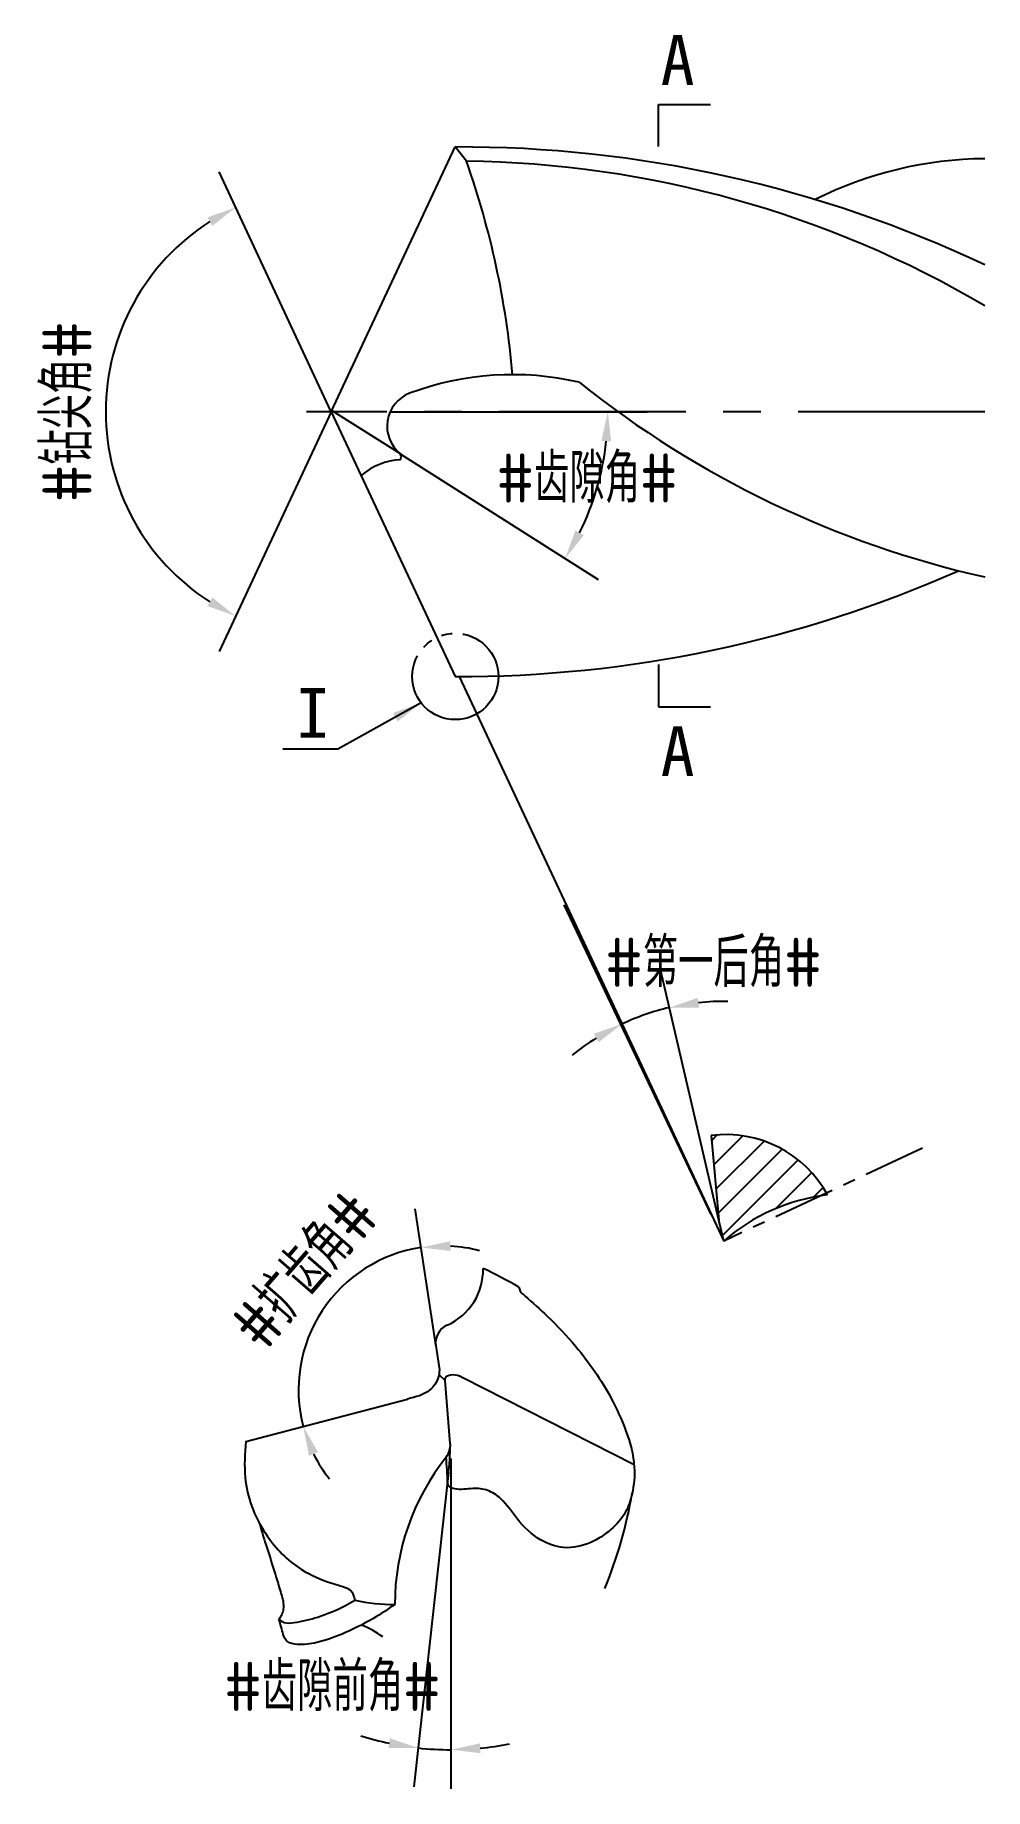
# Model space of a CAD drawing. Header units: millimetres. Extents: x 139.7 to 188.1, y 3872.5 to 3961.9.
import ezdxf

# ---------------------------------------------------------------- set-up
doc = ezdxf.new("R2010")
doc.units = ezdxf.units.MM
for name, pattern in [('ACAD_ISO04W100', [30, 24, -3, 0, -3]), ('CENTER', [50.8, 31.75, -6.35, 6.35, -6.35]), ('JIS_09_08', [10.75, 8, -0.55, 0.55, -0.55, 0.55, -0.55])]:
    doc.linetypes.add(name, pattern=pattern)
for name, color, linetype in [('中心线', 2, 'ACAD_ISO04W100'), ('保护层', 7, 'Continuous'), ('标注', 7, 'Continuous'), ('注释', 3, 'Continuous'), ('轮廓', 4, 'Continuous')]:
    doc.layers.add(name, color=color, linetype=linetype)
doc.styles.add('CFST0', font='gbenor.shx', dxfattribs={"bigfont": 'gbcbig.shx'})
doc.styles.get("Standard").update_dxf_attribs({"font": ''})
doc.styles.get('Standard').set_extended_font_data('Microsoft YaHei')
doc.dimstyles.new('ISO-25', dxfattribs={"dimtxt": 2.5, "dimasz": 1.5, "dimexe": 0.4, "dimexo": 0.4, "dimgap": 0.4, "dimtad": 1, "dimdec": 3, "dimtxsty": 'Standard', "dimcen": 2.5, "dimclrd": 4, "dimclre": 4, "dimclrt": 4, "dimadec": 0, "dimazin": 0, "dimtfac": 1, "dimtdec": 3, "dimtmove": 0, "dimatfit": 3, "dimfxl": 1, "dimarcsym": 0})
doc.dimstyles.new('TYToolDesignC1-1', dxfattribs={"dimtxt": 2.5, "dimasz": 1.5, "dimexe": 2, "dimexo": 0, "dimtad": 1, "dimtoh": 1, "dimdec": 3, "dimdsep": 46, "dimtxsty": 'CFST0', "dimcen": 2.502, "dimclrd": 3, "dimclre": 3, "dimclrt": 3, "dimazin": 2, "dimtfac": 1, "dimtdec": 3, "dimtmove": 0, "dimatfit": 3, "dimfxl": 1, "dimarcsym": 0})

# ---------------------------------------------------------------- blocks, each defined once
blk = doc.blocks.new('*D5')
at = {"layer": 'Defpoints', "color": 0, "transparency": 16777216}
for p in [(159.5, 3952.735), (144.13, 3946.976), (154.82, 3942.735), (154.82, 3942.735), (159.5, 3932.735)]:
    blk.add_point(p, dxfattribs=at)
at = {"layer": '标注', "color": 3, "lineweight": -2, "transparency": 16777216}
for q in [(149.097, 3954.962), (149.097, 3930.507)]:
    blk.add_line((154.82, 3942.735), q, dxfattribs=at)
blk.add_arc((154.82, 3942.735), 11.5, 122.55826, 237.44174, dxfattribs=at)
at = {"layer": '标注', "color": 3, "transparency": 16777216}
for points in [[(148.51, 3952.646), (148.751, 3952.208), (149.945, 3953.15)], [(148.751, 3933.261), (148.51, 3932.823), (149.945, 3932.319)]]:
    blk.add_solid(points, dxfattribs=at)
at = {"layer": '标注', "color": 3, "transparency": 16777216, "insert": (141.362, 3942.735), "char_height": 2.5, "attachment_point": 5, "rotation": 90, "style": 'CFST0'}
blk.add_mtext('#钻尖角#', dxfattribs=at)
blk = doc.blocks.new('*D4')
at = {"layer": 'Defpoints', "color": 0, "transparency": 16777216}
for p in [(154.96, 3942.735), (154.96, 3942.735), (157.82, 3942.735), (158.33, 3940.595), (168.671, 3940.118)]:
    blk.add_point(p, dxfattribs=at)
at = {"layer": '标注', "color": 3, "lineweight": -2, "transparency": 16777216}
for p, q in [((157.82, 3942.735), (170.919, 3942.735)), ((158.33, 3940.595), (168.432, 3934.18))]:
    blk.add_line(p, q, dxfattribs=at)
blk.add_arc((154.96, 3942.735), 13.959, 333.74375, 353.8401, dxfattribs=at)
at = {"layer": '标注', "color": 3, "transparency": 16777216}
for points in [[(168.588, 3941.25), (169.088, 3941.223), (168.919, 3942.735)], [(167.696, 3936.437), (167.26, 3936.682), (166.743, 3935.252)]]:
    blk.add_solid(points, dxfattribs=at)
at = {"layer": '标注', "color": 3, "transparency": 16777216, "insert": (167.856, 3939.336), "char_height": 2.5, "attachment_point": 5, "style": 'CFST0'}
blk.add_mtext('#齿隙角#', dxfattribs=at)
blk = doc.blocks.new('*D1')
at = {"layer": 'Defpoints', "color": 0, "transparency": 16777216}
for p in [(153.482, 3895.048), (160.159, 3895.063), (160.489, 3892.863), (160.489, 3892.863), (150.469, 3890.223)]:
    blk.add_point(p, dxfattribs=at)
at = {"layer": '标注', "color": 3, "lineweight": -2, "transparency": 16777216}
blk.add_line((160.159, 3895.063), (159.103, 3902.1), dxfattribs=at)
for start, end in [(98.53077, 194.76045), (75.07118, 86.80097), (206.49024, 218.22004)]:
    blk.add_arc((160.489, 3892.863), 7.34, start, end, dxfattribs=at)
at = {"layer": '标注', "color": 3, "transparency": 16777216}
for points in [[(160.91, 3899.942), (160.887, 3900.441), (159.4, 3900.122)], [(153.685, 3889.501), (154.153, 3889.677), (153.391, 3890.993)]]:
    blk.add_solid(points, dxfattribs=at)
at = {"layer": '标注', "color": 3, "transparency": 16777216, "insert": (153.47, 3898.961), "char_height": 2.5, "attachment_point": 5, "rotation": 49.01739, "style": 'CFST0'}
blk.add_mtext('#扩齿角#', dxfattribs=at)
blk = doc.blocks.new('*D3')
at = {"layer": 'Defpoints', "color": 0, "transparency": 16777216}
for p in [(160.919, 3889.733), (160.919, 3889.733), (160.919, 3889.363), (160.799, 3888.643), (160.362, 3874.525)]:
    blk.add_point(p, dxfattribs=at)
at = {"layer": '标注', "color": 3, "lineweight": -2, "transparency": 16777216}
for p, q in [((160.919, 3889.363), (160.919, 3872.515)), ((160.799, 3888.643), (159.034, 3872.618))]:
    blk.add_line(p, q, dxfattribs=at)
for start, end in [(252.41842, 258.06796), (263.71751, 270), (275.64954, 281.29909)]:
    blk.add_arc((160.919, 3889.733), 15.219, start, end, dxfattribs=at)
at = {"layer": '标注', "color": 3, "transparency": 16777216}
for points in [[(157.812, 3875.09), (157.733, 3874.597), (159.253, 3874.606)], [(162.429, 3874.339), (162.404, 3874.838), (160.919, 3874.515)]]:
    blk.add_solid(points, dxfattribs=at)
at = {"layer": '标注', "color": 3, "transparency": 16777216, "insert": (154.879, 3877.722), "char_height": 2.5, "attachment_point": 5, "style": 'CFST0'}
blk.add_mtext('#齿隙前角#', dxfattribs=at)
blk = doc.blocks.new('*D6')
at = {"color": 3, "lineweight": -2, "transparency": 16777216}
blk.add_line((174.576, 3901.515), (171.603, 3914.301), dxfattribs=at)
for start, end in [(89.02086, 96.05538), (103.0899, 115.0899), (122.12442, 129.15894)]:
    blk.add_arc((174.824, 3900.446), 12.225, start, end, dxfattribs=at)
at = {"color": 3, "transparency": 16777216}
for points in [[(173.576, 3912.356), (173.493, 3912.849), (172.056, 3912.353)], [(168.204, 3911.019), (168.443, 3910.58), (169.641, 3911.518)]]:
    blk.add_solid(points, dxfattribs=at)
at = {"layer": 'Defpoints', "color": 0, "transparency": 16777216}
for p in [(161.345, 3929.234), (170.425, 3911.852), (174.576, 3901.515), (174.824, 3900.446), (174.824, 3900.446)]:
    blk.add_point(p, dxfattribs=at)
at = {"color": 3, "transparency": 16777216, "insert": (174.304, 3914.645), "char_height": 2.5, "attachment_point": 5, "style": 'CFST0'}
blk.add_mtext('#第一后角#', dxfattribs=at)

msp = doc.modelspace()

# ---------------------------------------------------------------- hatches: boundary and pattern name
at = {"layer": '保护层'}
h = msp.add_hatch(dxfattribs=at)
h.set_pattern_fill('ANSI31', color=4, scale=0.3)
h.set_pattern_definition([(45, (136.9908, 3776.756), (-0.673519, 0.673519), [])])
h.paths.add_polyline_path([(174.5758, 3901.5154), (174.8244, 3900.446), (175.2765, 3900.4071, -0.2037697), (180.1197, 3902.7981, 0.3088907), (174.1912, 3905.8325)])

# ---------------------------------------------------------------- linework, layer by layer
at = {"layer": '中心线', "linetype": 'CENTER', "ltscale": 0.3}
msp.add_line((188.1409, 3942.7347), (153.5638, 3942.7347), dxfattribs=at)
at = {"layer": '保护层', "color": 4}
msp.add_line((161.3452, 3929.2344), (174.8244, 3900.446), dxfattribs=at)
at = {"layer": '保护层', "linetype": 'Continuous'}
for p in [(174.1912, 3905.8325), (174.8244, 3900.446)]:
    msp.add_line(p, (174.5758, 3901.5154), dxfattribs=at)
at = {"layer": '保护层', "color": 4, "linetype": 'CENTER', "ltscale": 0.1}
msp.add_line((184.9552, 3905.1894), (174.8244, 3900.446), dxfattribs=at)
at = {"layer": '保护层', "linetype": 'Continuous'}
for centre, radius, start, end in [((174.9331, 3899.9732), 5.906, 28.575041, 97.21585), ((181.2372, 3893.1457), 9.7169, 96.604034, 131.297238)]:
    msp.add_arc(centre, radius, start, end, dxfattribs=at)
at = {"layer": '标注'}
for p, q in [((174.1829, 3901.8073), (166.6918, 3917.5923)), ((174.1843, 3901.808), (169.4176, 3911.9498))]:
    msp.add_line(p, q, dxfattribs=at)
at = {"layer": '注释', "linetype": 'JIS_09_08'}
msp.add_circle((161.1409, 3929.2347), 2.1989, dxfattribs=at)
at = {"layer": '轮廓'}
for p, q in [((171.5097, 3956.262), (171.5097, 3958.4078)), ((171.5097, 3958.4078), (174.1567, 3958.4078)), ((154.82, 3942.7347), (161.1409, 3956.2347)), ((161.7103, 3955.5058), (161.1409, 3956.2347)), ((154.8526, 3942.8044), (158.3331, 3940.5985)), ((154.82, 3942.7347), (161.1409, 3929.2347)), ((171.5097, 3929.8392), (171.5097, 3927.6934)), ((171.5097, 3927.6934), (174.1567, 3927.6934)), ((160.1514, 3895.1047), (160.3353, 3893.8831)), ((160.3085, 3893.6434), (160.6247, 3893.3333)), ((160.8875, 3890.1352), (160.6247, 3893.3333)), ((161.5193, 3893.4912), (170.2588, 3889.0514)), ((150.4659, 3890.2215), (158.709, 3892.3941))]:
    msp.add_line(p, q, dxfattribs=at)
for centre, radius, start, end in [((161.3452, 3893.534), 62.7011, 64.7, 90.186605), ((161.0708, 3902.1578), 53.3519, 59.509883, 89.313196), ((120.1492, 3940.8354), 44.0743, 4.932798, 19.4423), ((188.2839, 3936.0052), 19.63, 90.417273, 116.626816), ((164.0603, 3929.617), 15.0082, 76.900765, 110.493891), ((199.306, 3984.0736), 51.0019, 231.363693, 257.354713), ((159.4631, 3941.9996), 1.8, 111.417419, 231.112792), ((158.5096, 3936.9368), 3.3513, 92.792709, 130.366184), ((158.0504, 3940.4291), 0.3296, 333.898368, 30.93536), ((161.3452, 3991.9354), 62.7011, 269.813395, 293.944676), ((159.4979, 3898.9704), 3.0635, 293.839139, 1.451139), ((155.381, 3883.1252), 17.4664, 58.998447, 65.729869), ((161.1402, 3895.2536), 1, 113.839139, 188.564332), ((159.8909, 3890.0533), 1, 321.638166, 4.697358), ((170.177, 3881.9118), 12.1183, 141.638166, 179.987344), ((144.9857, 3887.9499), 15.7592, 0.655794, 5.399067), ((146.7406, 3891.6563), 23.7694, 337.939718, 350.17939), ((158.1121, 3891.7896), 9.8753, 257.775929, 269.690537), ((154.8334, 3876.8412), 4.3076, 52.635579, 69.340371)]:
    msp.add_arc(centre, radius, start, end, dxfattribs=at)
for points in [[(164.3773, 3898.0966), (164.4577, 3897.8996), (164.6964, 3897.6441), (165.8324, 3896.6198), (167.2838, 3895.0772), (169.0907, 3892.4248), (169.8228, 3890.8063), (170.2689, 3888.9164), (170.1553, 3887.5728), (169.822, 3886.6371), (169.0797, 3885.7475), (168.0454, 3885.0841), (166.6595, 3884.8228), (165.489, 3885.2171), (164.3129, 3886.2644), (163.445, 3887.3218), (162.8041, 3887.7289), (162.0286, 3887.8301), (161.1226, 3887.815), (160.8016, 3887.9685), (160.7722, 3888.4723), (160.8909, 3890.0533)], [(160.3353, 3893.8831), (160.2765, 3893.4945), (159.851, 3892.8599), (158.709, 3892.3941)], [(160.6247, 3893.3333), (160.6427, 3893.4633), (160.9135, 3893.6319), (161.3533, 3893.5718), (161.5193, 3893.4912)], [(150.4659, 3890.2215), (150.431, 3888.3982), (151.4625, 3885.5483), (153.135, 3883.8148), (154.6328, 3883.0798), (155.523, 3882.7903), (155.8015, 3882.6416), (156.0211, 3882.1382)], [(151.1484, 3886.0792), (151.4814, 3884.9823), (151.8803, 3883.7374), (152.2455, 3882.5313), (152.3854, 3881.8102), (152.3438, 3881.5372), (152.2259, 3881.2846), (152.1524, 3881.1683)], [(152.1524, 3881.1683), (152.4116, 3881.0064), (152.9306, 3880.9976), (154.1309, 3881.2798), (155.543, 3881.8701), (156.0211, 3882.1382)], [(158.0587, 3881.9145), (157.1257, 3881.3036), (155.5521, 3880.491), (154.0812, 3879.9774), (153.0786, 3879.8852), (152.5897, 3880.033), (152.439, 3880.2224), (152.3236, 3880.5742), (152.2098, 3880.9859), (152.1524, 3881.1683)]]:
    msp.add_spline(points, degree=3, dxfattribs=at)

# ---------------------------------------------------------------- texts
at = {"layer": '注释', "insert": (153.0183, 3928.6475), "char_height": 2.53935, "width": 21.860635, "attachment_point": 1}
msp.add_mtext('{\\f宋体|b0|i0|c134|p2;I}', dxfattribs=at)
at = {"layer": '轮廓', "char_height": 2.53935, "width": 21.860635, "attachment_point": 1}
for insert in [(171.612, 3961.9404), (171.612, 3926.702)]:
    msp.add_mtext('{\\f宋体|b0|i0|c134|p2;A}', dxfattribs=dict(at, insert=insert))

# ---------------------------------------------------------------- dimensions: what is measured, and where the dimension line sits
dim = msp.add_angular_dim_2l(base=(170.4254, 3911.8522), line1=((174.8244, 3900.446), (174.5758, 3901.5154)), line2=((161.3452, 3929.2344), (174.8244, 3900.446)), text='#第一后角#', dimstyle='TYToolDesignC1-1')
dim.commit()
dim.dimension.update_dxf_attribs({"geometry": '*D6', "text_midpoint": (174.3043, 3912.66), "dimtype": 162})
at = {"layer": '标注'}
dim = msp.add_angular_dim_2l(base=(144.1302, 3946.9756), line1=((154.8197, 3942.7347), (159.4997, 3952.7347)), line2=((154.8197, 3942.7347), (159.4997, 3932.7347)), text='#钻尖角#', dimstyle='TYToolDesignC1-1', dxfattribs=at)
dim.commit()
dim.dimension.update_dxf_attribs({"geometry": '*D5', "text_midpoint": (141.362, 3942.7347)})
for base, line1, line2, text, picture, middle in [((168.671, 3940.1178), ((154.9597, 3942.7347), (157.8197, 3942.7347)), ((154.9597, 3942.7347), (158.3297, 3940.5947)), '#齿隙角#', '*D4', (167.8556, 3937.392)), ((153.4815, 3895.0479), ((160.4886, 3892.8633), (150.4686, 3890.2233)), ((160.4886, 3892.8633), (160.1586, 3895.0633)), '#扩齿角#', '*D1', (154.9478, 3897.6769)), ((160.3625, 3874.5248), ((160.9186, 3889.7333), (160.7986, 3888.6433)), ((160.9186, 3889.7333), (160.9186, 3889.3633)), '#齿隙前角#', '*D3', (154.8793, 3875.7642))]:
    dim = msp.add_angular_dim_2l(base=base, line1=line1, line2=line2, text=text, dimstyle='TYToolDesignC1-1', dxfattribs=at)
    dim.commit()
    dim.dimension.update_dxf_attribs({"geometry": picture, "text_midpoint": middle, "dimtype": 162})

# ---------------------------------------------------------------- leaders
at = {"layer": '注释'}
msp.add_leader([(159.4018, 3927.8892), (155.1487, 3925.5309), (152.3554, 3925.5309)], dimstyle='ISO-25', override={"dimgap": 0.4, "dimtad": 0, "dimclrd": 256}, dxfattribs=at)

doc.saveas('drawing.dxf')
